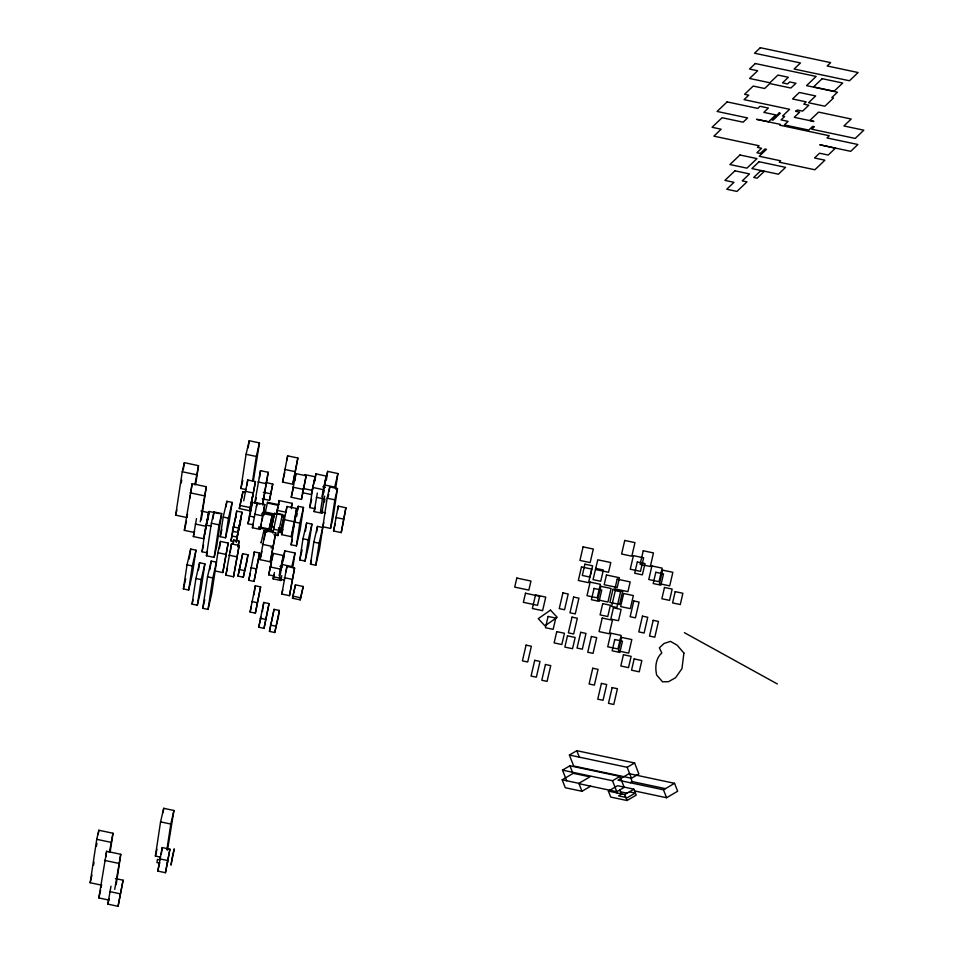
<?xml version="1.0" encoding="UTF-8"?>
<svg xmlns="http://www.w3.org/2000/svg" width="954" height="954" viewBox="0 0 954 954"><rect width="100%" height="100%" fill="white"/><g stroke="black" fill="none" stroke-linecap="round" stroke-linejoin="round"><path stroke-width="1.43" d="M101.494 885.145L90.165 882.748L96.736 839.317L98.846 830.242L113.001 833.247L110.151 852.065M93.587 864.98L94.029 862.082M96.437 846.162L96.879 843.264M98.19 834.583L98.846 830.242M108.732 900.039L98.822 897.929L106.621 851.29L120.776 854.295L116.185 884.632M101.16 887.411L101.601 884.513M105.751 857.062L106.621 851.29M109.352 852.459L113.001 833.247M115.446 878.574L123.102 880.208L118.057 906.3L107.838 904.13L110.986 886.171M114.73 889.378L120.776 854.295M187.008 517.569L175.679 515.172L182.25 471.741L184.36 462.666L198.515 465.671L195.665 484.489M181.296 482.927L181.725 480.029M183.263 469.905L184.36 462.666M118.057 906.3L123.102 880.208M194.246 532.463L184.337 530.352L192.136 483.714L206.291 486.719L201.27 519.942M187.115 516.937L187.544 514.051M189.953 498.155L190.383 495.269M190.824 492.383L192.136 483.714M194.866 484.882L198.515 465.671M183.383 588.928L187.032 564.816L190.693 549.063L195.987 550.196L192.338 574.296L188.677 590.049L183.383 588.928L185.72 578.899M189.19 558.996L190.693 549.063M200.96 510.998L208.616 512.632L203.572 538.724L193.352 536.553L196.5 518.594M188.677 590.049L192.314 565.949L195.987 550.196M200.245 521.802L206.291 486.719M192.052 604.12L195.916 578.494L199.589 562.741L204.871 563.874L200.996 589.489L197.335 605.241L192.052 604.12L193.042 599.816M160.499 857.145L155.395 856.06L160.558 821.871L163.718 808.3L173.938 810.471L167.51 850.086M198.504 569.86L199.589 562.741M207.125 552.831L202.01 551.746L206.052 525.058L209.2 511.487L219.432 513.657M163.074 812.581L163.718 808.3M206.935 523.77L208.616 512.632M207.924 519.918L209.2 511.487M197.335 605.241L201.211 579.615L204.871 563.874M157.768 871.085L162.24 847.557L169.931 849.191L165.459 872.707L157.768 871.085L159.735 862.631M161.214 854.367L162.24 847.557M206.446 555.765L211.359 523.221L213.982 511.94L221.674 513.574L216.749 546.117L214.137 557.398L206.446 555.765L207.423 551.531M212.921 519.024L213.982 511.94M202.761 608.294L207.519 576.824L211.192 561.071L216.475 562.192L212.814 577.945L208.055 609.427L202.761 608.294L204.764 599.708M166.902 849.68L170.79 824.041L173.938 810.471M209.892 569.657L211.192 561.071M165.459 872.707L169.931 849.191M167.165 864.729L167.642 861.581M214.137 557.398L219.05 524.855L221.674 513.574M215.103 570.945L222.795 572.579L228.173 543.064L220.481 541.431L217.87 552.7L211.716 593.674L208.055 609.427M220.219 536.673L223.188 517.044L226.861 501.303L232.144 502.424L229.175 522.041L225.514 537.794L220.219 536.673L221.888 529.506M219.42 548.455L220.481 541.431M226.015 506.908L226.861 501.303M225.514 537.794L228.483 518.177L232.144 502.424M222.795 572.579L228.173 543.064M225.824 575.131L231.464 543.863L239.156 545.497L233.515 576.765L225.824 575.131L227.457 568.083M233.587 541.419L230.94 540.846L236.723 511.094L242.018 512.215L236.234 541.979L242.018 512.215M230.176 552.438L231.464 543.863M235.65 518.213L236.723 511.094M246.013 489.569L240.909 488.484L246.072 454.295L249.232 440.724L259.452 442.894L253.335 481.15M233.396 542.587L233.79 540.012L239.072 541.133L238.297 546.284M248.159 447.843L249.232 440.724M249.531 510.712L253.156 494.005L249.531 510.712L239.299 508.542L242.936 491.835L245.488 492.383M242.936 491.835L239.299 508.542M243.699 500.778L247.754 479.981L255.445 481.615L250.974 505.131L255.445 481.615M246.931 485.431L247.754 479.981M233.515 576.765L239.156 545.497M237.999 576.109L242.674 553.69L247.968 554.811L246.955 561.477L243.294 577.23L237.999 576.109L242.674 553.69M252.643 480.673L256.304 456.465L259.452 442.894M253.084 524.819L247.968 523.734L252.297 502.436L259.965 504.058M252.297 502.436L250.175 514.242M243.294 577.23L247.968 554.811M254.646 503.39L260.514 470.668L268.205 472.302L262.672 505.095M259.44 477.823L260.514 470.668M261.396 523.746L260.084 529.387L252.393 527.753L257.079 502.889L264.771 504.523L262.052 520.932M256.459 506.968L257.079 502.889M248.72 580.294L254.301 551.901L259.583 553.034L254.014 581.415L248.72 580.294L250.389 573.127M253.657 556.122L254.301 551.901M262.553 503.593L268.205 472.302M260.084 529.387L264.771 504.523M254.014 581.415L259.583 553.034M250.067 612.027L255.326 585.756L260.621 586.877L255.362 613.148L250.067 612.027L251.403 606.291M273.834 514.588L265.164 512.751L265.272 512.048L275.384 514.194M261.169 542.242L261.062 542.945L263.793 530.973L267.633 531.783M279.093 504.785L267.537 502.329L267.43 503.032L277.542 505.179M253.931 594.962L255.326 585.756M263.793 530.973L263.686 531.664L266.249 532.213M260.037 559.652L265.51 530.746L275.73 532.916L270.256 561.823L260.037 559.652L261.933 551.507M262.278 498.787L269.505 500.325L272.761 484.036L265.534 482.509M264.246 539.117L265.51 530.746M272.761 484.036L269.505 500.325M255.362 613.148L260.621 586.877M269.064 529.029L258.844 526.858L258.689 527.92L268.909 530.09L272.224 515.47L262.004 513.3L261.837 514.349L264.401 514.898M272.224 515.47L268.909 530.09M273.655 531.044L270.888 530.448L274.549 513.335L284.22 515.387L280.571 532.511L277.805 531.915M274.549 513.335L270.888 530.448M258.737 627.207L263.757 602.463L269.052 603.584L264.019 628.34L258.737 627.207L261.062 617.19M272.808 533.107L277.065 513.383L282.36 514.516L281.955 517.163M276.29 514.278L279.152 500.576L292.151 503.342L291.352 508.649M262.398 611.466L263.757 602.463M278.544 504.559L279.152 500.576M270.256 561.823L275.73 532.916M273.81 575.93L268.694 574.845L273.059 553.344L283.278 555.502L282.074 563.444M282.563 482.056L287.643 455.833L297.863 458.003L292.795 484.227L282.563 482.056L284.781 472.564M286.999 460.055L287.643 455.833M272.057 559.95L273.059 553.344M264.019 628.34L269.052 603.584M273.929 534.717L277.888 535.564L282.36 514.516M281.478 577.671L280.822 580.497L273.13 578.863L274.43 572.555M280.571 532.511L284.22 515.387M294.333 523.603L291.292 536.685L281.609 534.634L286.927 506.479L296.611 508.53L291.113 544.758L296.396 545.879L300.069 530.126L303.503 507.421L298.208 506.3L294.547 522.041L299.83 523.174L296.396 545.879M286.105 511.952L286.927 506.479M269.457 631.393L274.072 609.332L279.367 610.453L278.401 616.761L274.74 632.514L269.457 631.393L274.072 609.332M292.795 484.227L297.863 458.003M279.117 575.691L283.278 555.502M291.232 497.249L295.919 473.601L306.139 475.772L301.452 499.419L291.232 497.249L293.438 487.756M292.795 567.63L295.001 553.01L284.781 550.84L279.415 579.018L284.53 580.104M294.822 480.804L295.919 473.601M283.457 559.604L284.781 550.84M280.822 580.497L281.788 575.596M274.74 632.514L279.367 610.453M281.788 594.044L286.892 566.402L294.583 568.035L289.479 595.678L281.788 594.044L282.778 589.822M291.292 536.685L296.611 508.53M286.069 571.863L286.892 566.402M296.706 516.233L297.135 513.395M297.565 510.557L298.208 506.3M301.452 499.419L306.139 475.772M289.479 595.678L294.583 568.035M292.508 598.23L295.454 584.838L303.145 586.471L302.823 588.594L300.2 599.863L292.508 598.23L295.454 584.838M299.771 559.95L302.978 538.748L306.639 522.995L311.934 524.116L308.726 545.318L305.065 561.071L299.771 559.95L302.108 549.921M305.363 531.473L306.639 522.995M304.875 474.591L315.094 476.761L311.302 494.554L302.346 492.658M314.844 508.661L309.74 507.576L312.781 487.434L315.941 473.876L326.161 476.046L321.915 496.796M314.45 480.983L315.094 476.761M314.856 481.066L315.941 473.876M305.065 561.071L308.273 539.869L311.934 524.116M300.2 599.863L303.145 586.471M322.512 510.402L321.856 513.228L314.164 511.594L317.312 493.087M310.491 564.124L313.818 542.134L317.479 526.381L322.774 527.514L319.447 549.504L315.774 565.245L310.491 564.124L311.493 559.831M316.597 532.249L317.479 526.381M335.546 489.068L337.895 473.542L327.663 471.371L324.515 484.942L320.449 511.749L325.564 512.835M323.549 493.301L323.99 490.428M324.42 487.542L325.946 477.477M326.387 479.838L327.663 471.371M321.856 513.228L324.67 496.128M324.479 501.947L324.909 499.097M315.774 565.245L319.101 543.255L322.774 527.514M322.834 526.775L327.15 498.215L329.774 486.934L337.466 488.567L333.149 517.14L330.525 528.409L322.834 526.775L323.811 522.553M328.259 496.939L328.689 494.077M329.13 491.227L329.774 486.934M330.525 528.409L334.842 499.836L337.466 488.567M333.542 530.961L338.217 506.133L345.908 507.766L341.234 532.594L333.542 530.961L335.188 523.913M337.609 510.199L338.217 506.133M341.234 532.594L345.908 507.766M90.165 882.748L91.978 874.961M175.679 515.172L176.884 509.973M98.822 897.929L100.635 890.154M184.337 530.352L186.459 521.278M107.838 904.13L109.102 898.704M193.352 536.553L194.604 531.128M204.514 534.657L206.41 526.513M202.01 551.746L203.584 544.961M155.395 856.06L156.969 849.275M240.909 488.484L242.805 480.339M236.067 515.458L232.394 531.211L237.689 532.332L241.35 516.579M233.348 528.778L231.691 535.933L236.974 537.054L240.635 521.301M230.94 540.846L232.275 535.122M232.788 544.305L233.79 540.012M237.737 546.857L239.072 541.133M247.968 523.734L249.543 516.949M254.98 503.462L256.292 497.821M252.393 527.753L253.382 523.531M265.164 512.751L267.537 502.329M276.529 514.158L278.151 507.206M268.694 574.845L271.544 562.633M277.888 535.564L279.558 528.397M281.609 534.634L282.825 529.398M273.13 578.863L274.108 574.63M291.185 507.504L292.151 503.342M280.19 571.577L281.764 564.804M291.113 544.758L292.437 539.034M299.83 523.174L303.503 507.421M295.001 553.01L291.852 566.569L281.633 564.398M312.244 490.487L312.876 487.768M309.74 507.576L311.636 499.431M314.164 511.594L315.154 507.361M337.895 473.542L334.735 487.112L324.515 484.942M569.383 755.031L576.8 750.691L634.589 762.961L638.87 773.932L631.465 778.273L573.676 766.014L569.383 755.031L627.172 767.302L634.589 762.961M566.664 780.754L562.514 770.128L569.932 765.788L619.921 776.401L624.202 787.372L616.797 791.713L579.006 783.699M562.192 779.8L573.271 773.312L589.942 776.854L578.863 783.341L562.192 779.8L565.293 787.73L581.964 791.271L590.669 786.168M562.514 770.128L612.504 780.742L619.921 776.401M608.366 791.104L617.584 785.714L633.873 789.173L636.211 795.135L627.005 800.525L610.703 797.067L608.366 791.104L624.667 794.563L633.873 789.173M630.189 782.745L632.156 781.588L665.451 788.648M621.841 793.966L618.597 795.863L627.327 797.723L635.269 793.072L629.366 791.82M674.55 783.317L629.056 773.658L617.977 780.145L663.471 789.805L674.55 783.317L677.65 791.236L666.572 797.735L634.565 790.938M246.072 454.295L256.304 456.465M284.483 469.392L294.703 471.562M322.798 486.862L325.362 487.411M312.781 487.434L323.001 489.605M302.99 488.424L311.934 490.32M292.759 487.16L302.978 489.33M257.89 481.937L265.582 483.571M327.15 498.215L334.842 499.836M316.323 497.32L324.014 498.954M182.25 471.741L196.405 474.746M263.28 492.228L270.495 493.767M245.13 491.25L252.822 492.884M595.654 568.369L603.333 570.003L600.722 581.272L593.03 579.638L597.788 559.795L610.798 562.55L608.533 572.269L595.534 569.514M335.593 517.414L343.285 519.048M276.887 510.307L285.556 512.143M190.025 492.789L204.18 495.794M239.776 505.405L250.008 507.576M283.887 519.56L293.57 521.623M254.456 514.158L262.147 515.792M249.137 515.995L254.253 517.08M271.496 526.429L274.263 527.013M278.413 527.896L281.18 528.48M223.188 517.044L228.483 518.177M273.404 529.136L278.699 530.257M302.978 538.748L308.273 539.869M313.818 542.134L319.101 543.255M233.062 526.846L238.345 527.967M211.359 523.221L219.05 524.855M206.052 525.058L211.156 526.143M195.248 524.02L205.468 526.191M262.35 544.317L272.582 546.487M270.864 547.715L273.416 548.252M217.87 552.7L225.549 554.334M228.853 555.133L236.532 556.766M279.916 566.33L282.479 566.867M269.899 566.903L280.118 569.073M250.628 567.654L255.922 568.787M284.268 577.671L291.96 579.305M239.013 569.443L244.307 570.564M273.44 576.788L281.132 578.41M187.032 564.816L192.314 565.949M207.519 576.824L212.814 577.945M292.83 596.107L300.522 597.741M195.916 578.494L201.211 579.615M251.665 601.509L256.948 602.63M260.096 618.216L265.391 619.337M270.411 625.085L275.694 626.206M620.458 791.796L627.028 793.191M160.558 821.871L170.79 824.041M96.736 839.317L110.891 842.322M159.616 858.827L167.308 860.46M159.974 859.959L157.422 859.411L156.945 862.559L159.497 863.096M104.511 860.365L118.666 863.37M109.734 891.596L119.954 893.767M684.412 632.681L777.355 683.97M663.471 789.805L666.572 797.735M627.172 767.302L631.465 778.273M630.809 778.13L632.156 781.588M624.667 794.563L627.005 800.525M619.754 789.984L621.269 793.847M612.504 780.742L616.797 791.713M616.582 791.665L617.083 792.953M576.8 750.691L579.316 757.142M578.863 783.341L581.964 791.271M569.932 765.788L572.448 772.239M683.899 653.037L681.967 668.587L675.587 677.698L668.551 681.669L662.565 681.836L656.674 675.05C654.921 667.502 655.625 658.391 661.802 652.989L659.369 647.826L664.008 643.497L670.483 641.374L677.161 645.214L683.899 653.037M171.982 858.576L170.993 865.135L174.248 848.857L171.982 858.576M516.818 578.041L514.707 587.115L528.862 590.121L530.973 581.046L516.818 578.041M525.475 593.233L523.364 602.308L537.519 605.313L539.642 596.238L525.475 593.233M535.528 594.938L532.368 608.509L542.599 610.679L545.748 597.109L535.528 594.938M526.071 645.131L522.41 660.884L527.693 662.004L531.366 646.252L526.071 645.131M534.741 660.311L531.068 676.064L536.363 677.185L540.024 661.444L534.741 660.311M548.085 616.439L545.461 627.72L553.153 629.342L555.777 618.073L548.085 616.439M545.449 664.497L541.789 680.25L547.083 681.371L550.744 665.618L545.449 664.497M562.92 592.863L559.247 608.616L564.541 609.749L568.202 593.996L562.92 592.863M556.754 631.631L554.131 642.901L561.823 644.534L564.446 633.265L556.754 631.631M583.085 546.869L579.937 560.427L590.156 562.598L593.316 549.039L583.085 546.869M573.628 597.049L569.967 612.802L575.262 613.923L578.923 598.17L573.628 597.049M581.487 566.926L578.327 580.497L588.558 582.667L591.707 569.097L581.487 566.926M567.475 635.817L564.851 647.086L572.543 648.72L575.167 637.451L567.475 635.817M572.03 617.119L568.369 632.872L573.652 633.993L577.325 618.24L572.03 617.119M584.933 564.184L582.31 575.453L590.001 577.087L592.625 565.817L584.933 564.184M590.144 582.119L586.996 595.69L597.216 597.86L600.376 584.289L590.144 582.119M580.7 632.311L577.027 648.064L582.322 649.185L585.983 633.432L580.7 632.311M594.044 588.427L591.42 599.708L599.112 601.342L601.736 590.061L594.044 588.427M600.865 586.305L597.717 599.863L607.936 602.034L611.085 588.475L600.865 586.305M591.408 636.485L587.747 652.238L593.042 653.359L596.703 637.618L591.408 636.485M606.458 574.976L604.192 584.707L617.202 587.461L619.456 577.742L606.458 574.976M602.713 603.62L600.09 614.889L607.781 616.522L610.405 605.253L602.713 603.62M602.212 618.037L599.064 631.608L609.284 633.778L612.444 620.207L602.212 618.037M592.756 668.229L589.095 683.982L594.39 685.103L598.051 669.35L592.756 668.229M612.969 589.322L609.916 602.403L619.599 604.454L622.64 591.373L612.969 589.322M624.751 540.453L621.591 554.012L631.822 556.182L634.97 542.623L624.751 540.453M617.178 579.161L614.913 588.88L627.911 591.647L630.177 581.928L617.178 579.161M615.294 590.633L611.633 606.386L616.916 607.507L620.589 591.754L615.294 590.633M613.422 607.805L610.81 619.074L618.49 620.708L621.114 609.439L613.422 607.805M610.882 633.229L607.722 646.788L617.953 648.958L621.102 635.4L610.882 633.229M601.425 683.41L597.764 699.163L603.047 700.284L606.72 684.531L601.425 683.41M623.677 593.495L620.637 606.589L630.308 608.64L633.361 595.558L623.677 593.495M633.408 555.633L630.26 569.204L640.48 571.374L643.64 557.804L633.408 555.633M614.781 639.538L612.158 650.807L619.85 652.441L622.473 641.171L614.781 639.538M637.308 561.954L634.684 573.223L642.376 574.857L644.999 563.587L637.308 561.954M621.603 637.403L618.442 650.974L628.662 653.144L631.822 639.574L621.603 637.403M643.258 550.768L640.098 564.339L650.318 566.509L653.478 552.938L643.258 550.768M612.146 687.596L608.473 703.348L613.768 704.469L617.429 688.716L612.146 687.596M633.802 600.96L630.141 616.713L635.424 617.834L639.085 602.081L633.802 600.96M623.439 654.73L620.815 665.999L628.507 667.633L631.131 656.364L623.439 654.73M651.916 565.961L648.768 579.519L658.987 581.69L662.148 568.131L651.916 565.961M642.459 616.141L638.798 631.894L644.093 633.015L647.754 617.262L642.459 616.141M634.16 658.916L631.536 670.185L639.228 671.819L641.851 660.538L634.16 658.916M655.815 572.269L653.192 583.538L660.884 585.172L663.507 573.903L655.815 572.269M662.636 570.146L659.476 583.705L669.708 585.875L672.856 572.305L662.636 570.146M653.18 620.327L649.519 636.079L654.802 637.2L658.475 621.448L653.18 620.327M664.485 587.461L661.861 598.73L669.553 600.364L672.165 589.095L664.485 587.461M675.193 591.647L672.57 602.916L680.262 604.55L682.885 593.269L675.193 591.647M760.326 47.7L754.542 53.209L800.466 62.952L794.11 69.022L849.477 80.768L858.111 72.54L827.154 65.969L830.648 62.63L760.326 47.7M755.318 63.536L749.534 69.046L757.667 70.763L749.582 78.466L769.878 82.771L777.951 75.068L788.35 77.274L782.495 82.855L787.587 83.94L789.685 81.937L795.994 83.272L790.854 88.03L769.83 83.57L764.655 88.495L753.207 86.063L744.573 94.303L748.747 95.185L744.06 99.645L789.626 109.316L782.578 116.042L784.629 116.483L781.04 119.894L788.087 121.385L784.379 124.914L808.789 130.102L812.701 126.369L814.37 126.727L811.771 129.207L855.201 138.425L863.835 130.197L843.92 125.964L851.206 119.023L818.604 112.107L809.958 120.335L813.869 121.468L794.241 117.306L799.655 112.155L795.553 111.284L796.149 110.7L797.592 110.056L802.624 111.117L808.825 105.226L803.781 104.153L806.178 101.863L792.512 98.966L799.333 92.478L815.67 95.949L808.539 102.734L824.876 106.204L833.522 97.976L831.805 97.606L837.469 92.204L806.512 85.633L816.159 76.439L755.318 63.536M727.103 101.899L717.074 111.451L747.602 117.938L743.13 122.195L722.095 117.724L712.066 127.287L721.164 129.219L713.878 136.16L759.122 145.771L757.416 147.393L761.59 148.275L756.904 152.735L760.266 153.451L764.953 148.991L766.515 149.325L759.217 156.265L780.706 160.821L779.263 162.204L814.871 169.752L824.912 160.2L814.537 157.994L819.546 153.212L828.203 155.049L835.382 148.204L819.796 144.769L850.718 151.328L857.896 144.495L826.975 137.936L829.276 135.742L779.645 125.141L780.432 124.39L756.558 119.322L768.602 121.754L775.781 114.909L763.844 112.381L768.375 108.052L760.028 106.288L757.798 108.41L727.103 101.899M779.156 113.025L771.977 119.87L773.11 120.109L780.289 113.264L779.156 113.025M739.946 154.989L729.917 164.541L746.946 168.154L756.975 158.602L739.946 154.989M822.193 78.669L813.547 86.909L834.058 91.262L842.704 83.022L822.193 78.669M734.938 170.814L724.909 180.378L734.008 182.309L726.721 189.25L736.941 191.42L746.982 181.868L742.236 180.855L749.522 173.914L734.938 170.814M759.074 161.727L751.895 168.572L778.416 174.2L785.595 167.355L759.074 161.727M760.887 170.611L753.708 177.444L757.142 178.171L764.321 171.338L760.887 170.611M550.482 610.119L538.247 618.669L544.972 625.872L557.208 617.321L550.482 610.119"/></g></svg>
